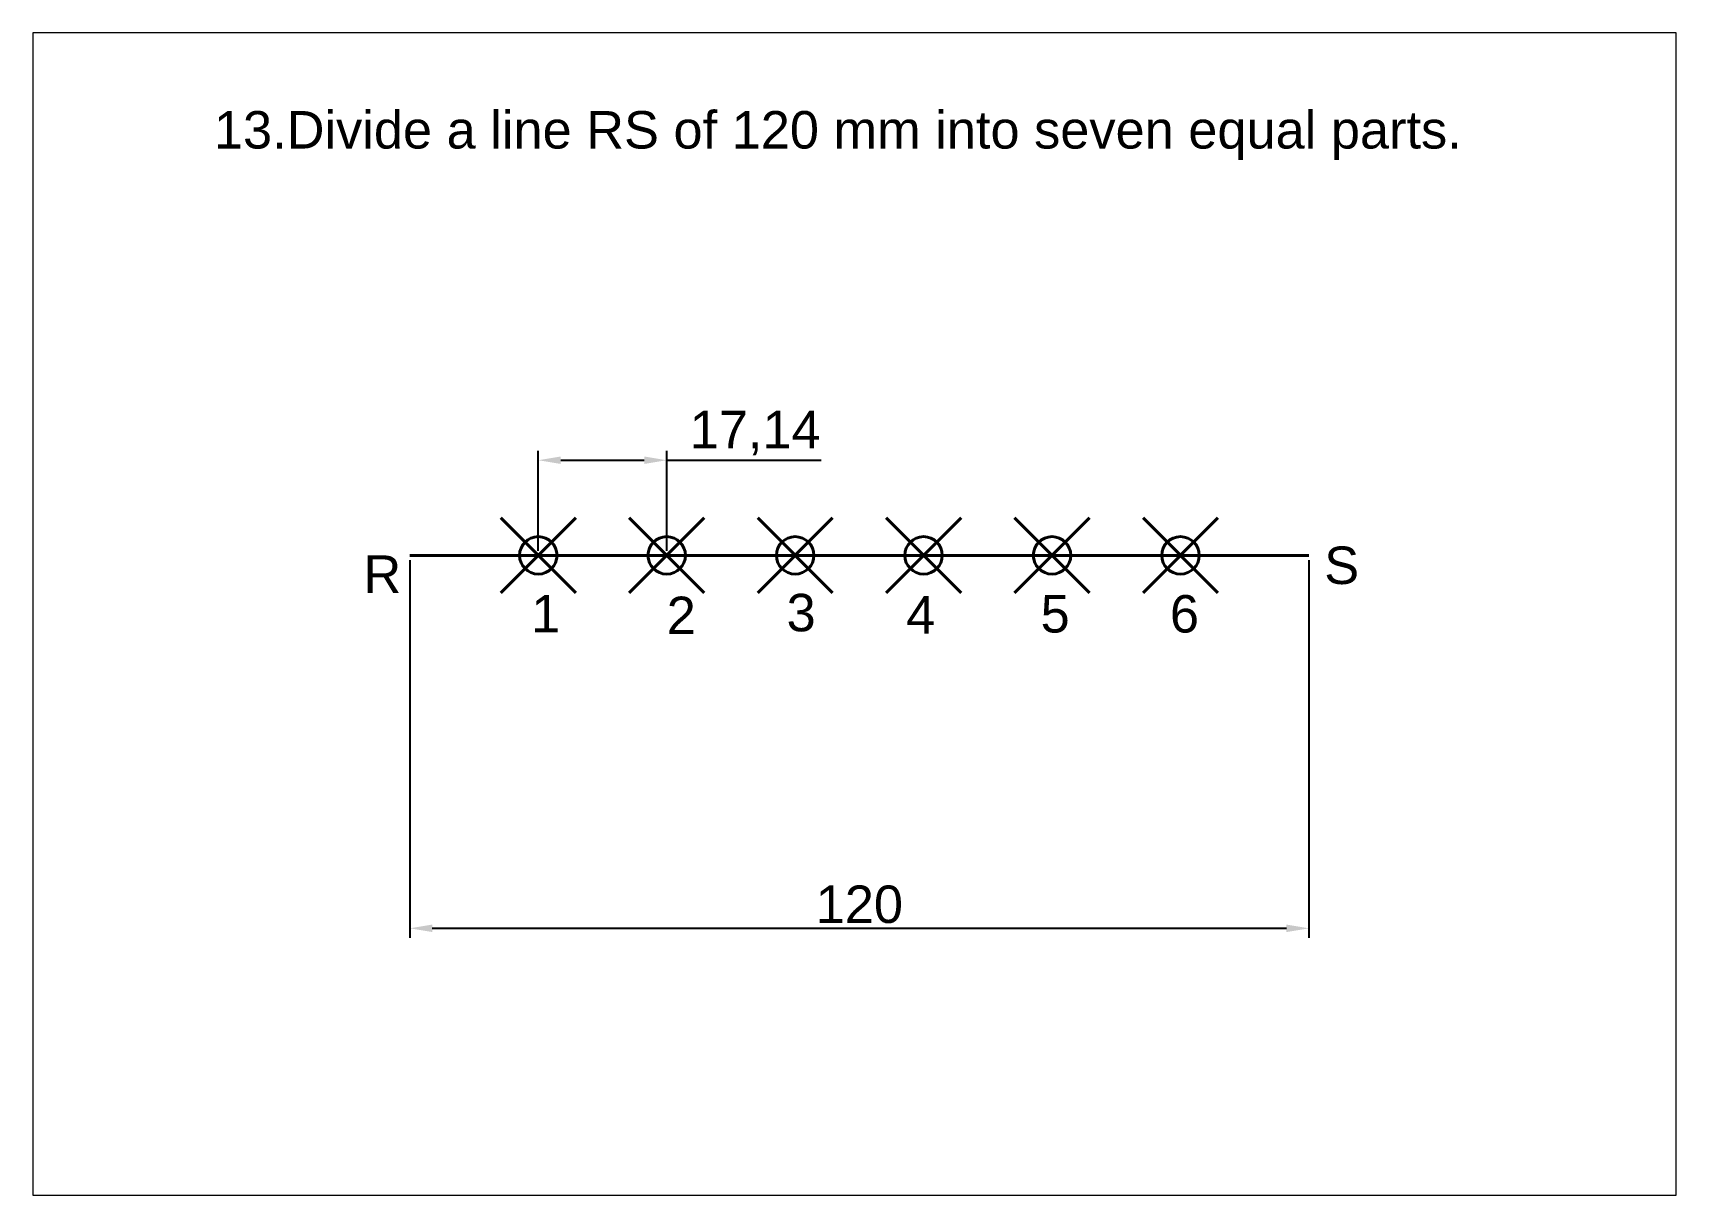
# Paper-space layout 'Layout13' of a CAD drawing. Header units: millimetres. Extents: x 30 to 267, y 21 to 189.
# The model-space entities are those that its viewports show. They can reach past a viewport. Long polylines and large blocks are cut down to what shows.
import ezdxf

# ---------------------------------------------------------------- set-up
doc = ezdxf.new("R2010")
doc.units = ezdxf.units.MM
doc.header["$PDMODE"] = 35
doc.header["$PDSIZE"] = 5
doc.styles.get("Standard").update_dxf_attribs({"font": 'arial.ttf'})
doc.dimstyles.new('ISO-25', dxfattribs={"dimtxt": 5, "dimasz": 3, "dimexe": 1.25, "dimexo": 0.625, "dimtad": 1, "dimtih": 1, "dimtoh": 1, "dimtxsty": 'Standard', "dimcen": 2.5, "dimadec": 0, "dimazin": 0, "dimtfac": 1, "dimtmove": 0, "dimatfit": 3, "dimfxl": 1, "dimarcsym": 0})

# ---------------------------------------------------------------- blocks, each defined once
blk = doc.blocks.new('*D25')
at = {"color": 0, "lineweight": -2, "transparency": 16777216}
for p, q in [((2435.93, 1071.48), (2435.93, 1084.8)), ((2438.93, 1083.55), (2450.08, 1083.55)), ((2453.08, 1071.48), (2453.08, 1084.8)), ((2453.08, 1083.55), (2473.71, 1083.55))]:
    blk.add_line(p, q, dxfattribs=at)
at = {"color": 0, "transparency": 16777216}
for points in [[(2438.93, 1084.05), (2438.93, 1083.05), (2435.93, 1083.55)], [(2450.08, 1084.05), (2450.08, 1083.05), (2453.08, 1083.55)]]:
    blk.add_solid(points, dxfattribs=at)
at = {"layer": 'Defpoints', "color": 0, "transparency": 16777216}
for p in [(2453.08, 1083.55), (2435.93, 1070.85), (2453.08, 1070.85)]:
    blk.add_point(p, dxfattribs=at)
at = {"color": 0, "lineweight": 40, "transparency": 16777216, "insert": (2464.89, 1087.18), "char_height": 5, "attachment_point": 5}
blk.add_mtext('17,14', dxfattribs=at)
blk = doc.blocks.new('*D30')
at = {"color": 0, "lineweight": -2, "transparency": 16777216}
for p, q in [((2418.79, 1070.23), (2418.79, 1019.84)), ((2538.79, 1070.23), (2538.79, 1019.84)), ((2421.79, 1021.09), (2535.79, 1021.09))]:
    blk.add_line(p, q, dxfattribs=at)
at = {"color": 0, "transparency": 16777216}
for points in [[(2421.79, 1021.59), (2421.79, 1020.59), (2418.79, 1021.09)], [(2535.79, 1021.59), (2535.79, 1020.59), (2538.79, 1021.09)]]:
    blk.add_solid(points, dxfattribs=at)
at = {"layer": 'Defpoints', "color": 0, "transparency": 16777216}
for p in [(2418.79, 1070.85), (2538.79, 1070.85), (2538.79, 1021.09)]:
    blk.add_point(p, dxfattribs=at)
at = {"color": 0, "lineweight": 40, "transparency": 16777216, "insert": (2478.79, 1024.27), "char_height": 5, "attachment_point": 5}
blk.add_mtext('120', dxfattribs=at)

msp = doc.modelspace()

# ---------------------------------------------------------------- linework, layer by layer
at = {"lineweight": 40}
msp.add_line((2418.792, 1070.851), (2538.792, 1070.851), dxfattribs=at)
for p in [(2435.935, 1070.851), (2435.935, 1070.851), (2453.078, 1070.851), (2453.078, 1070.851), (2470.221, 1070.851), (2470.221, 1070.851), (2487.363, 1070.851), (2487.363, 1070.851), (2504.506, 1070.851), (2504.506, 1070.851), (2521.649, 1070.851), (2521.649, 1070.851)]:
    msp.add_point(p, dxfattribs=at)

# ---------------------------------------------------------------- texts
at = {"lineweight": 40, "char_height": 5, "attachment_point": 1}
for s, width, insert in [('13.Divide a line RS of 120 mm into seven equal parts.', 199.29832, (2392.645, 1130.138)), ('R', 6.19325, (2412.599, 1070.851)), ('S', 10.1846, (2540.838, 1072.032)), ('4', 2.61213, (2485.034, 1065.411))]:
    msp.add_mtext_dynamic_manual_height_columns(s, width=width, gutter_width=25, heights=[0], dxfattribs=dict(at, insert=insert))
for s, insert in [('1 ', (2434.986, 1065.565)), ('2', (2453.078, 1065.346)), ('3', (2469.074, 1065.721)), ('5 ', (2502.985, 1065.558)), ('6', (2520.24, 1065.558))]:
    msp.add_mtext(s, dxfattribs=dict(at, insert=insert))

# ---------------------------------------------------------------- dimensions: what is measured, and where the dimension line sits
at = {"lineweight": 40}
for base, p1, p2, picture, middle in [((2453.078, 1083.546), (2435.935, 1070.851), (2453.078, 1070.851), '*D25', (2464.893, 1087.176)), ((2538.792, 1021.091), (2418.792, 1070.851), (2538.792, 1070.851), '*D30', (2478.792, 1024.269))]:
    dim = msp.add_linear_dim(base=base, p1=p1, p2=p2, dimstyle='ISO-25', dxfattribs=at)
    dim.commit()
    dim.dimension.update_dxf_attribs({"geometry": picture, "text_midpoint": middle})

psp = doc.layouts.new('Layout13')

# ---------------------------------------------------------------- viewports
at = {"layer": '0'}
psp.add_viewport(center=(148.5, 105), size=(237.6, 168), view_center_point=(2478.142, 1063.031), view_height=155.07963, dxfattribs=at)

doc.saveas('drawing.dxf')
